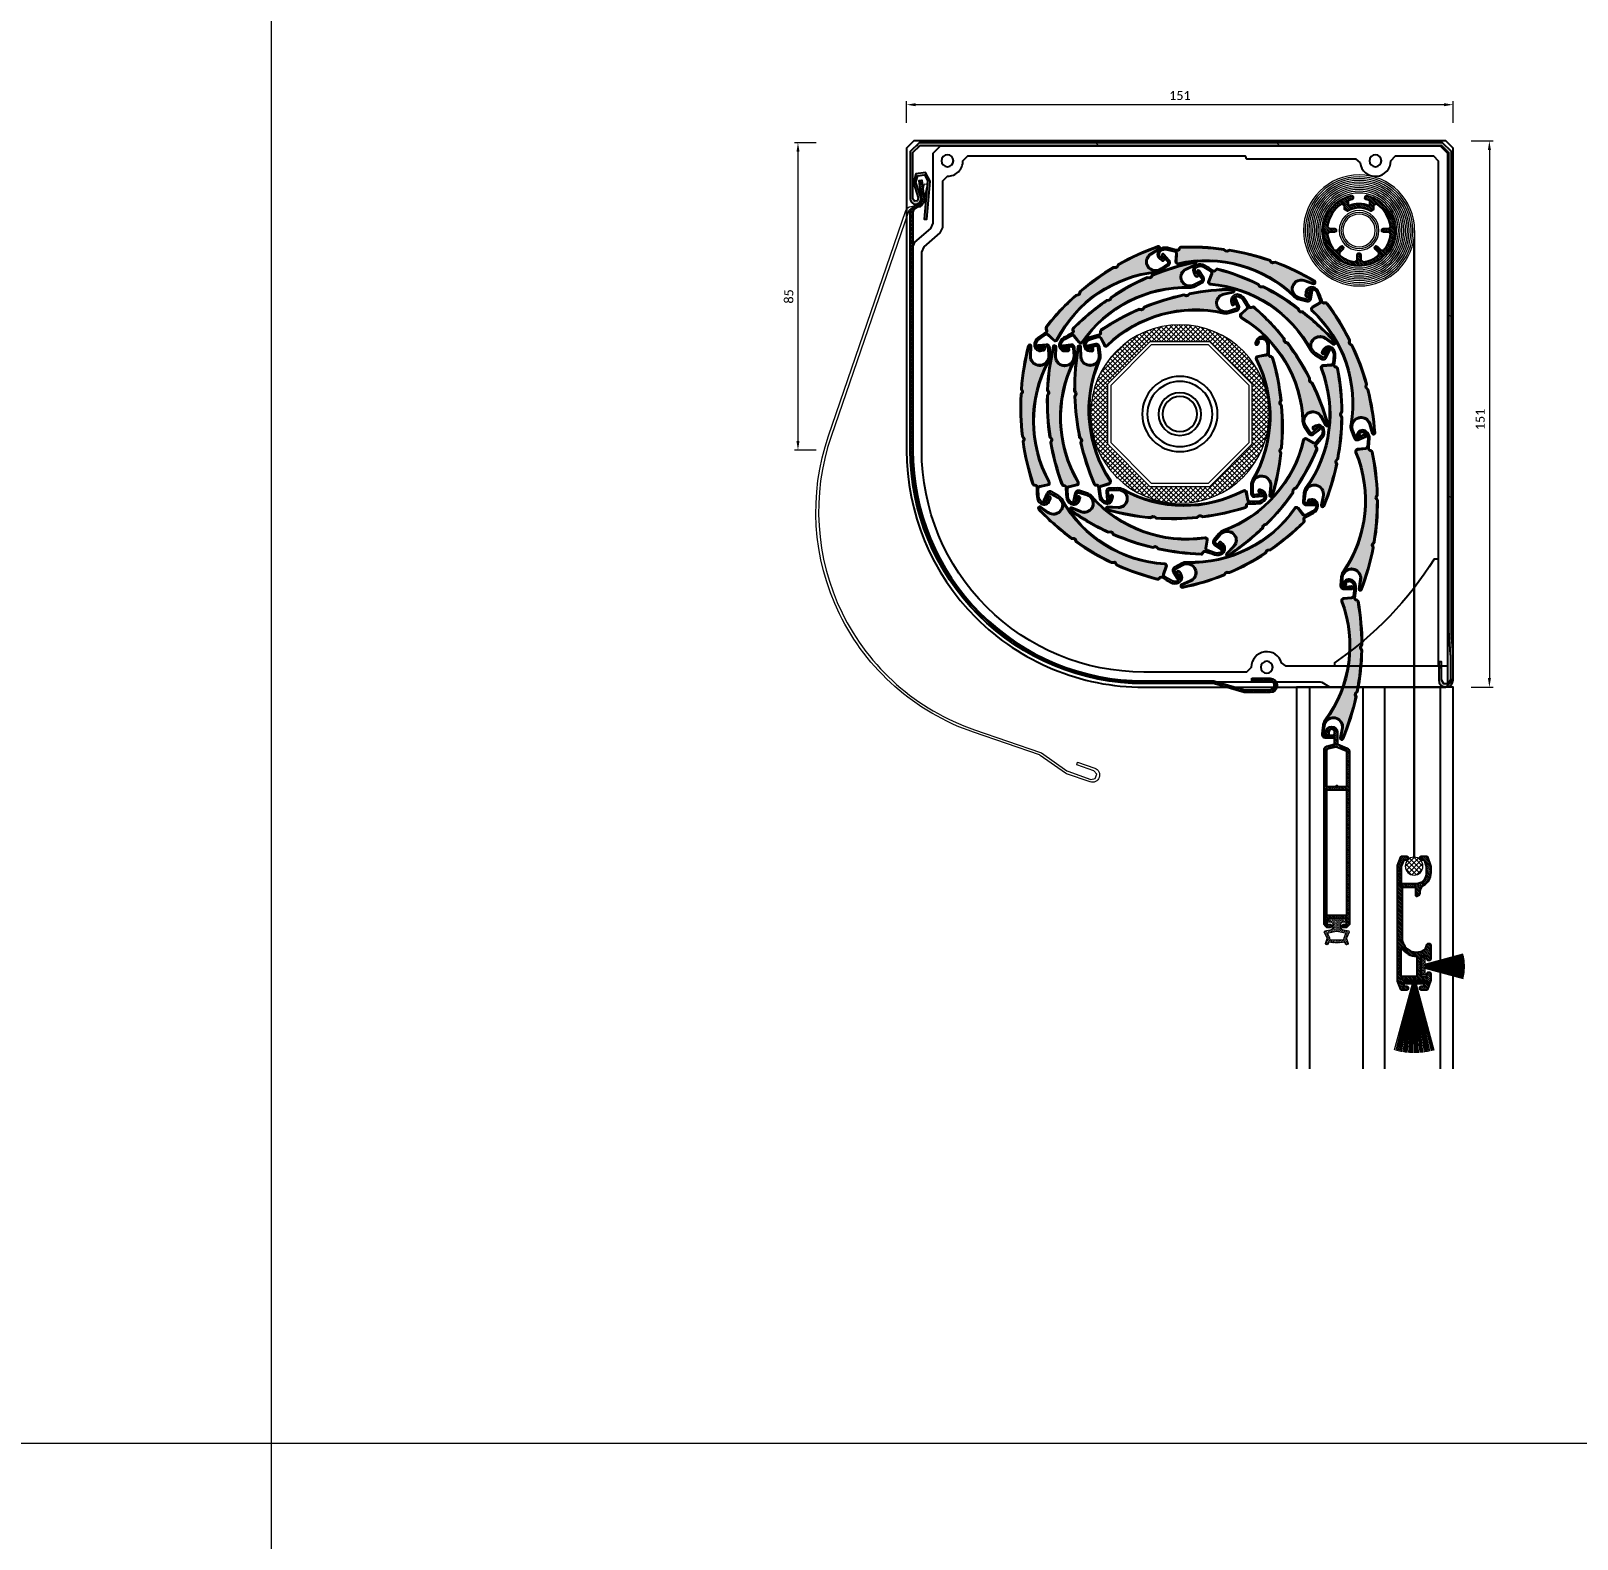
# Model space of a CAD drawing. Header units: millimetres. Extents: x 0 to 7790, y 0 to 17467.
# Drawn here: x 478.6 to 905.7, y 12991.3 to 13408.2 of the extents above; entities that cross this region are included whole.
import ezdxf

# ---------------------------------------------------------------- set-up
doc = ezdxf.new("R2010")
doc.units = ezdxf.units.MM
doc.header["$PDMODE"] = 35
doc.layers.get('0').update_dxf_attribs({"lineweight": 15})
for name, color, linetype, lineweight in [('_MB_kreskowanie_konstrukcje_0.09', 250, 'Continuous', 9), ('_MB_kreskowanie_pancerz_0.09', 137, 'Continuous', 9), ('_MB_kreskowanie_profile_0.09', 7, 'Continuous', 9), ('_MB_kreskowanie_tworzywo_0.09', 34, 'Continuous', 9), ('_MB_kreskowanie_uszczelki_0.09', 252, 'Continuous', 9), ('_MB_profile_0.25', 7, 'Continuous', 25), ('_MB_profile_stal_0.15', 181, 'Continuous', 15), ('_MB_profile_tworzywo_0.15', 33, 'Continuous', 15), ('_MB_ramka_0.15', 124, 'Continuous', 15), ('_MB_siatka_moskitiery_0.09', 141, 'Continuous', 9), ('_MB_solid', 7, 'Continuous', 9), ('_MB_uszczelki_0.15', 140, 'Continuous', 15), ('_MB_wymiar_detal_0.09', 94, 'Continuous', 9)]:
    doc.layers.add(name, color=color, linetype=linetype, lineweight=lineweight)
doc.layers.add('_MB_pomocnicze_niedrukowane', color=220, linetype='Continuous', lineweight=15, plot=False)
doc.styles.add('_MB_Calibri_Light_2.5', font='calibril.ttf', dxfattribs={"height": 2.5})
doc.dimstyles.new('_MB_detal', dxfattribs={"dimscale": 10, "dimtxt": 2.5, "dimasz": 2.5, "dimexe": 1, "dimexo": 1, "dimgap": 1.25, "dimtad": 1, "dimdsep": 46, "dimtxsty": '_MB_Calibri_Light_2.5', "dimcen": -2.5, "dimclrd": 256, "dimclre": 256, "dimclrt": 40, "dimazin": 0, "dimtfac": 0.2, "dimtmove": 1, "dimatfit": 1, "dimfxl": 5, "dimfxlon": 1, "dimtolj": 1, "dimlwd": -1, "dimlwe": -1, "dimarcsym": 0})

# ---------------------------------------------------------------- blocks, each defined once
blk = doc.blocks.new('*D430')
at = {"layer": '_MB_wymiar_detal_0.09', "transparency": 16777216}
for p, q in [((876.5, 13377.76), (882.5, 13377.76)), ((881.5, 13375.26), (881.5, 13229.26)), ((876.5, 13226.76), (882.5, 13226.76))]:
    blk.add_line(p, q, dxfattribs=at)
for points in [[(881.09, 13375.26), (881.92, 13375.26), (881.5, 13377.76)], [(881.09, 13229.26), (881.92, 13229.26), (881.5, 13226.76)]]:
    blk.add_solid(points, dxfattribs=at)
at = {"layer": 'Defpoints', "color": 0, "transparency": 16777216}
for p in [(869.5, 13377.76), (869.5, 13226.76), (881.5, 13226.76)]:
    blk.add_point(p, dxfattribs=at)
at = {"layer": '_MB_wymiar_detal_0.09', "color": 40, "transparency": 16777216, "insert": (878.98, 13300.76), "char_height": 2.5, "attachment_point": 5, "rotation": 90, "style": '_MB_Calibri_Light_2.5'}
blk.add_mtext('151', dxfattribs=at)
blk = doc.blocks.new('*D413')
at = {"layer": '_MB_wymiar_detal_0.09', "transparency": 16777216}
for p, q in [((720.5, 13382.76), (720.5, 13388.76)), ((869, 13387.76), (723, 13387.76)), ((871.5, 13382.76), (871.5, 13388.76))]:
    blk.add_line(p, q, dxfattribs=at)
for points in [[(723, 13388.17), (723, 13387.34), (720.5, 13387.76)], [(869, 13388.17), (869, 13387.34), (871.5, 13387.76)]]:
    blk.add_solid(points, dxfattribs=at)
at = {"layer": 'Defpoints', "color": 0, "transparency": 16777216}
for p in [(720.5, 13387.76), (720.5, 13375.76), (871.5, 13375.76)]:
    blk.add_point(p, dxfattribs=at)
at = {"layer": '_MB_wymiar_detal_0.09', "color": 40, "transparency": 16777216, "insert": (796, 13390.28), "char_height": 2.5, "attachment_point": 5, "style": '_MB_Calibri_Light_2.5'}
blk.add_mtext('151', dxfattribs=at)
blk = doc.blocks.new('*D414')
at = {"layer": '_MB_wymiar_detal_0.09', "transparency": 16777216}
for p, q in [((695.5, 13377.26), (689.5, 13377.26)), ((690.5, 13374.76), (690.5, 13294.76)), ((695.5, 13292.26), (689.5, 13292.26))]:
    blk.add_line(p, q, dxfattribs=at)
for points in [[(690.09, 13374.76), (690.92, 13374.76), (690.5, 13377.26)], [(690.09, 13294.76), (690.92, 13294.76), (690.5, 13292.26)]]:
    blk.add_solid(points, dxfattribs=at)
at = {"layer": 'Defpoints', "color": 0, "transparency": 16777216}
for p in [(724.25, 13377.26), (690.5, 13292.26), (721.5, 13292.26)]:
    blk.add_point(p, dxfattribs=at)
at = {"layer": '_MB_wymiar_detal_0.09', "color": 40, "transparency": 16777216, "insert": (687.97, 13334.76), "char_height": 2.5, "attachment_point": 5, "rotation": 90, "style": '_MB_Calibri_Light_2.5'}
blk.add_mtext('85', dxfattribs=at)
blk = doc.blocks.new("-BSP'150")
at = {"layer": '_MB_profile_0.25'}
blk.add_lwpolyline([(2.5, -151), (2, -151), (0, -149), (0, -2), (2, 0), (149, 0), (151, -2), (151, -85.5, -0.414214), (85.5, -151), (33.63, -151)], format="xyb", close=True, dxfattribs=at)
for points in [[(1.5, -150.5), (1.5, -54.7), (1.5, -3.5), (3.5, -1.5), (27.3, -1.5), (141.7, -1.5), (143.7, -3.5), (143.7, -22.71), (144.39, -24.23), (148.81, -28.03), (149.5, -29.55), (149.5, -85.5, -0.414214), (85.5, -149.5), (36.77, -149.5), (36.27, -149.63), (34.13, -150.87), (33.9, -151)], [(1.5, -145.22), (31.03, -145.22), (36.37, -145.22), (46.15, -145.22), (47.39, -144.28, -0.86563), (55.78, -145.5), (55.78, -145.52), (57.08, -146.82), (85.5, -146.82, 0.414214), (146.82, -85.5), (146.82, -30.78), (146.12, -29.26), (141.71, -25.46), (141.02, -23.94), (141.02, -11.08), (139.72, -9.78), (139.7, -9.78, -0.414214), (135.42, -5.5), (135.42, -5.48), (134.12, -4.18), (57.48, -4.18), (57.28, -4.38), (57.28, -4.78), (57.08, -4.98), (27.03, -4.98), (25.74, -6.1, -0.931945), (17.22, -5.5), (17.22, -5.48), (15.92, -4.18), (5.48, -4.18), (4.18, -5.48), (4.18, -57.48), (4.18, -111.67), (4.18, -117.48), (4.18, -145.22)], [(4.18, -115.59), (5.24, -115.59, 0.103708), (32.77, -144.25), (32.77, -145.22)]]:
    blk.add_lwpolyline(points, format="xyb", dxfattribs=at)
for centre, radius in [((21.5, -5.5), 1.65), ((139.7, -5.5), 1.65), ((75.5, -75.5), 10.4), ((75.5, -75.5), 9), ((75.5, -75.5), 5.9), ((75.5, -75.5), 4.81), ((51.5, -145.5), 1.65)]:
    blk.add_circle(centre, radius, dxfattribs=at)
blk = doc.blocks.new("-SK'G'150_a")
at = {"layer": '_MB_kreskowanie_profile_0.09'}
h = blk.add_hatch(dxfattribs=at)
h.set_pattern_fill('JIS_WOOD', color=256, scale=0.5)
h.set_pattern_definition([(45, (-75, 75), (-25, 25), [])])
edge = h.paths.add_edge_path()
edge.add_line((-75, 72.56), (-75, -60.36))
edge.add_line((-75, -60.36), (-75.04, -60.64))
edge.add_line((-75.04, -60.64), (-75.46, -66.36))
edge.add_line((-75.46, -66.36), (-75.5, -66.64))
edge.add_line((-75.5, -66.64), (-75.5, -73.5))
edge.add_arc((-73.5, -73.5), 2, 180, 360)
edge.add_line((-71.5, -73.5), (-71.5, -68.5))
edge.add_line((-71.5, -68.5), (-72.25, -68.5))
edge.add_line((-72.25, -68.5), (-72.25, -73.5))
edge.add_line((-72.25, -73.5), (-72.88, -74.58))
edge.add_line((-72.88, -74.58), (-74.12, -74.58))
edge.add_line((-74.12, -74.58), (-74.75, -73.5))
edge.add_line((-74.75, -73.5), (-74.75, -66.75))
edge.add_line((-74.75, -66.75), (-74.71, -66.47))
edge.add_line((-74.71, -66.47), (-74.29, -60.75))
edge.add_line((-74.29, -60.75), (-74.25, -60.46))
edge.add_line((-74.25, -60.46), (-74.25, 72.25))
edge.add_line((-74.25, 72.25), (-72.25, 74.25))
edge.add_line((-72.25, 74.25), (71.75, 74.25))
edge.add_line((71.75, 74.25), (73.75, 72.25))
edge.add_line((73.75, 72.25), (73.75, 59.5))
edge.add_line((73.75, 59.5), (73.3, 58.81))
edge.add_line((73.3, 58.81), (72.5, 58.94))
edge.add_line((72.5, 58.94), (72.29, 59.73))
edge.add_line((72.29, 59.73), (73.63, 63.86))
edge.add_line((73.63, 63.86), (72.9, 66.43))
edge.add_line((72.9, 66.43), (70.25, 66.73))
edge.add_line((70.25, 66.73), (68.96, 64.39))
edge.add_line((68.96, 64.39), (69.88, 53.83))
edge.add_line((69.88, 53.83), (70.63, 53.9))
edge.add_line((70.63, 53.9), (69.71, 64.46))
edge.add_line((69.71, 64.46), (70.59, 66.07))
edge.add_line((70.59, 66.07), (72.42, 65.86))
edge.add_line((72.42, 65.86), (72.92, 64.09))
edge.add_line((72.92, 64.09), (71.57, 59.97))
edge.add_arc((73, 59.5), 1.5, 161.937, 360)
edge.add_line((74.5, 59.5), (74.5, 72.56))
edge.add_line((74.5, 72.56), (72.06, 75))
edge.add_line((72.06, 75), (-72.56, 75))
edge.add_line((-72.56, 75), (-75, 72.56))
at = {"layer": '_MB_solid'}
h = blk.add_hatch(color=256, dxfattribs=at)
h.dxf.hatch_style = 1
h.paths.add_polyline_path([(-75, -60.36), (-75.04, -60.64), (-75.46, -66.36), (-75.5, -66.64), (-75.5, -73.5, 1), (-71.5, -73.5), (-71.5, -68.5), (-72.25, -68.5), (-72.25, -73.5), (-72.88, -74.58), (-74.12, -74.58), (-74.75, -73.5), (-74.75, -66.75), (-74.71, -66.47), (-74.29, -60.75), (-74.25, -60.46), (-74.25, 72.25), (-72.25, 74.25), (71.75, 74.25), (73.75, 72.25), (73.75, 59.5), (73.3, 58.81), (72.5, 58.94), (72.29, 59.73), (73.63, 63.86), (72.9, 66.43), (70.25, 66.73), (68.96, 64.39), (69.88, 53.83), (70.63, 53.9), (69.71, 64.46), (70.59, 66.07), (72.42, 65.86), (72.92, 64.09), (71.57, 59.97, 1.171501), (74.5, 59.5), (74.5, 72.56), (72.06, 75), (-72.56, 75), (-75, 72.56)])
at = {"layer": '_MB_profile_0.25'}
blk.add_lwpolyline([(-74.71, -66.47), (-74.75, -66.75), (-74.75, -73.5), (-74.12, -74.58), (-72.88, -74.58), (-72.25, -73.5), (-72.25, -68.5), (-71.5, -68.5), (-71.5, -73.5, -1), (-75.5, -73.5), (-75.5, -66.64), (-75.46, -66.36), (-75.04, -60.64), (-75, -60.36), (-75, 72.56), (-72.56, 75), (72.06, 75), (74.5, 72.56), (74.5, 59.5, -1.171501), (71.57, 59.97), (72.92, 64.09), (72.42, 65.86), (70.59, 66.07), (69.71, 64.46), (70.63, 53.9), (69.88, 53.83), (68.96, 64.39), (70.25, 66.73), (72.9, 66.43), (73.63, 63.86), (72.29, 59.73), (72.5, 58.94), (73.3, 58.81), (73.75, 59.5), (73.75, 72.25), (71.75, 74.25), (-72.25, 74.25), (-74.25, 72.25), (-74.25, -60.46), (-74.29, -60.75)], format="xyb", close=True, dxfattribs=at)
blk = doc.blocks.new("-SKP'D'MKT'150")
at = {"layer": '_MB_kreskowanie_profile_0.09'}
h = blk.add_hatch(dxfattribs=at)
h.set_pattern_fill('JIS_WOOD', color=256, scale=0.125)
h.set_pattern_definition([(45, (-1691.16097, -347.35422), (-0.0625, 0.0625), [])])
h.paths.add_polyline_path([(18.62, 13.95, 0.267949), (18.41, 14.33), (17.97, 14.58, -0.300966), (17.85, 14.83), (18.01, 16.13), (17.83, 16.16), (17.66, 14.85, 0.300966), (17.88, 14.42), (18.31, 14.17, -0.267949), (18.44, 13.95), (18.44, -2.5, -0.414214), (2.5, -18.44), (-2.34, -18.44), (-2.41, -18.45), (-4.47, -19.05), (-4.54, -19.06), (-6.23, -19.06), (-6.5, -18.91), (-6.5, -18.59), (-6.23, -18.44), (-4.98, -18.44), (-4.98, -18.25), (-6.23, -18.25, 1), (-6.23, -19.25), (-4.51, -19.25), (-4.44, -19.24), (-2.38, -18.64), (-2.31, -18.63), (2.5, -18.63, 0.414214), (18.62, -2.5)])
at = {"layer": '_MB_solid'}
h = blk.add_hatch(color=256, dxfattribs=at)
h.dxf.hatch_style = 1
h.paths.add_polyline_path([(18.62, 13.95, 0.267949), (18.41, 14.33), (17.97, 14.58, -0.300966), (17.85, 14.83), (18.01, 16.13), (17.83, 16.16), (17.66, 14.85, 0.300966), (17.88, 14.42), (18.31, 14.17, -0.267949), (18.44, 13.95), (18.44, -2.5, -0.414214), (2.5, -18.44), (-2.34, -18.44), (-2.41, -18.45), (-4.47, -19.05), (-4.54, -19.06), (-6.23, -19.06), (-6.5, -18.91), (-6.5, -18.59), (-6.23, -18.44), (-4.98, -18.44), (-4.98, -18.25), (-6.23, -18.25, 1), (-6.23, -19.25), (-4.51, -19.25), (-4.44, -19.24), (-2.38, -18.64), (-2.31, -18.63), (2.5, -18.63, 0.414214), (18.62, -2.5)])
blk.add_line((-6.73, -18.75), (-6.73, -18.75))
at = {"layer": '_MB_profile_0.25'}
blk.add_lwpolyline([(-4.98, -18.25), (-6.23, -18.25, 1), (-6.23, -19.25), (-4.51, -19.25), (-4.44, -19.24), (-2.38, -18.64), (-2.31, -18.63), (2.5, -18.63, 0.414214), (18.62, -2.5), (18.62, 13.95, 0.267949), (18.41, 14.33), (17.97, 14.58, -0.300966), (17.85, 14.83), (18.01, 16.13), (17.83, 16.16), (17.66, 14.85, 0.300966), (17.88, 14.42), (18.31, 14.17, -0.267949), (18.44, 13.95), (18.44, -2.5, -0.414214), (2.5, -18.44), (-2.34, -18.44), (-2.41, -18.45), (-4.47, -19.05), (-4.54, -19.06), (-6.23, -19.06), (-6.5, -18.91), (-6.5, -18.59), (-6.23, -18.44), (-4.98, -18.44)], format="xyb", close=True, dxfattribs=at)
blk = doc.blocks.new("-SKP'D'MKT'150_rewizja")
at = {"layer": '_MB_pomocnicze_niedrukowane'}
blk.add_lwpolyline([(17.91, 14.66), (17.5, 15.91), (17.32, 15.86), (17.73, 14.61, 0.300966), (18.11, 14.31), (18.6, 14.26, -0.267949), (18.81, 14.12), (25.76, -0.79, -0.414214), (18.05, -21.97), (13.67, -24.02), (13.61, -24.06), (12, -25.47), (11.94, -25.51), (10.41, -26.23), (10.1, -26.2), (9.97, -25.92), (10.15, -25.66), (11.28, -25.13), (11.2, -24.96), (10.07, -25.49, 1), (10.49, -26.4), (12.04, -25.67), (12.1, -25.63), (13.71, -24.22), (13.77, -24.18), (18.13, -22.14, 0.414214), (25.93, -0.71), (18.98, 14.2, 0.267949), (18.62, 14.45), (18.12, 14.49, -0.300966)], format="xyb", close=True, dxfattribs=at)
blk = doc.blocks.new('-LDSM1200')
at = {"layer": '_MB_kreskowanie_uszczelki_0.09', "transparency": 33554687}
h = blk.add_hatch(dxfattribs=at)
h.set_pattern_fill('DOTS', color=256, scale=0.2, angle=45)
h.set_pattern_definition([(45, (17140.39994, -3396.97858), (-0.1122532015, 0.3367596045), [0, -0.3175])])
h.paths.add_polyline_path([(0, 2.4), (-1, 2.4), (-1, -2.4), (0, -2.4)])
at = {"layer": '_MB_uszczelki_0.15'}
for p, q in [((-1, 0.04), (-12, 0.24)), ((-1, 0), (-12, 0)), ((-1, 0), (-12, 0)), ((-1, 0.08), (-11.99, 0.49)), ((-1, 0.12), (-11.98, 0.73)), ((-0.99, 0.16), (-11.96, 0.98)), ((-0.99, 0.2), (-11.94, 1.22)), ((-0.99, 0.24), (-11.92, 1.47)), ((-0.98, 0.27), (-11.89, 1.71)), ((-0.98, 0.31), (-11.85, 1.95)), ((-1, 0.36), (-11.81, 2.19)), ((-1, 0.4), (-11.77, 2.44)), ((-1, 0.44), (-11.72, 2.68)), ((-1, 0.48), (-11.67, 2.92)), ((-1, 0.52), (-11.61, 3.15)), ((-1, 0.56), (-11.55, 3.39)), ((-1, -0.04), (-12, -0.24)), ((-1, -0.08), (-11.99, -0.49)), ((-1, -0.12), (-11.98, -0.73)), ((-0.99, -0.16), (-11.96, -0.98)), ((-0.99, -0.2), (-11.94, -1.22)), ((-0.99, -0.24), (-11.92, -1.47)), ((-0.98, -0.27), (-11.89, -1.71)), ((-0.98, -0.31), (-11.85, -1.95)), ((-1, -0.36), (-11.81, -2.19)), ((-1, -0.4), (-11.77, -2.44)), ((-1, -0.44), (-11.72, -2.68)), ((-1, -0.48), (-11.67, -2.92)), ((-1, -0.52), (-11.61, -3.15)), ((-1, -0.56), (-11.55, -3.39))]:
    blk.add_line(p, q, dxfattribs=at)
blk.add_lwpolyline([(-1, 2.4), (-1, -2.4), (0, -2.4), (0, 2.4)], close=True, dxfattribs=at)
blk = doc.blocks.new('-LDSM2000')
at = {"layer": '_MB_kreskowanie_uszczelki_0.09', "transparency": 33554687}
h = blk.add_hatch(dxfattribs=at)
h.set_pattern_fill('DOTS', color=256, scale=0.2, angle=45)
h.paths.add_polyline_path([(2.4, 0), (-2.4, 0), (-2.4, -1), (2.4, -1)])
at = {"layer": '_MB_uszczelki_0.15'}
for p, q in [((-0.56, -1), (-5.46, -19.28)), ((-0.52, -1), (-5.08, -19.38)), ((-0.48, -1), (-4.7, -19.47)), ((-0.44, -1), (-4.31, -19.56)), ((-0.4, -1), (-3.92, -19.63)), ((-0.36, -1), (-3.53, -19.7)), ((-0.32, -1), (-3.14, -19.76)), ((-0.28, -1), (-2.75, -19.82)), ((-0.24, -1), (-2.36, -19.87)), ((-0.2, -1), (-1.97, -19.91)), ((-0.16, -1), (-1.58, -19.94)), ((-0.12, -1), (-1.18, -19.97)), ((-0.08, -1), (-0.79, -19.99)), ((-0.04, -1), (-0.39, -20)), ((0, -1), (0, -20)), ((0, -1), (0, -20)), ((0.04, -1), (0.39, -20)), ((0.08, -1), (0.79, -19.99)), ((0.12, -1), (1.18, -19.97)), ((0.16, -1), (1.58, -19.94)), ((0.2, -1), (1.97, -19.91)), ((0.24, -1), (2.36, -19.87)), ((0.28, -1), (2.75, -19.82)), ((0.32, -1), (3.14, -19.76)), ((0.36, -1), (3.53, -19.7)), ((0.4, -1), (3.92, -19.63)), ((0.44, -1), (4.31, -19.56)), ((0.48, -1), (4.7, -19.47)), ((0.52, -1), (5.08, -19.38)), ((0.56, -1), (5.46, -19.28))]:
    blk.add_line(p, q, dxfattribs=at)
blk.add_lwpolyline([(-2.4, -1), (2.4, -1), (2.4, 0), (-2.4, 0)], close=True, dxfattribs=at)
blk = doc.blocks.new('-LDSMMKT')
at = {"layer": '_MB_kreskowanie_profile_0.09', "transparency": 33554687}
h = blk.add_hatch(dxfattribs=at)
h.set_pattern_fill('JIS_WOOD', color=256, scale=0.125)
h.set_pattern_definition([(45, (3858.51457, -1342.44006), (-0.0624999999, 0.0624999999), [])])
h.paths.add_polyline_path([(-0.19, -6.33, -0.27331), (-0.48, -5.92), (-0.56, -5.81), (-0.69, -5.81), (-0.76, -5.93), (-0.76, -6.88), (-0.69, -7), (-0.55, -7), (-0.48, -6.88), (-0.48, -6.69), (-0.08, -6.69), (-0.08, -8.09), (-0.48, -8.09), (-0.48, -7.91), (-0.55, -7.79), (-0.69, -7.79), (-0.76, -7.91), (-0.76, -8.37), (-0.75, -8.42), (-0.53, -9), (-0.46, -9.04), (-0.12, -9.04), (0, -8.97), (0, -8.84), (-0.12, -8.77), (-0.31, -8.77), (-0.31, -8.37), (1.09, -8.37), (1.09, -8.77), (0.91, -8.77), (0.79, -8.84), (0.79, -8.97), (0.91, -9.04), (1.24, -9.04), (1.31, -9), (1.54, -8.42), (1.54, -8.37), (1.54, -0.47), (1.54, -0.42), (1.31, 0.16), (1.24, 0.21), (0.91, 0.21), (0.79, 0.14), (0.79, 0), (0.91, -0.07), (1.1, -0.07), (1.27, -0.49), (1.27, -1.67), (0.24, -1.67, -0.414214), (-0.48, -0.94), (-0.48, -0.49), (-0.32, -0.07), (-0.12, -0.07), (0, 0), (0, 0.14), (-0.12, 0.21), (-0.46, 0.21), (-0.53, 0.16), (-0.75, -0.42), (-0.76, -0.47), (-0.76, -0.94, 0.267949), (-0.26, -1.81, -0.267949), (-0.01, -2.24), (-0.01, -2.37), (0.05, -2.51), (0.19, -2.57), (0.22, -2.57), (0.27, -2.52), (0.27, -1.94), (1.22, -1.94), (1.22, -5.42, -0.542272)])
h.paths.add_polyline_path([(0.19, -6.69, 0.25194), (1.27, -6.14), (1.27, -8.09), (0.19, -8.09)], flags=16)
at = {"layer": '_MB_solid', "transparency": 33554687}
h = blk.add_hatch(color=256, dxfattribs=at)
h.dxf.hatch_style = 1
h.paths.add_polyline_path([(0.24, -1.67, -0.414214), (-0.48, -0.94), (-0.48, -0.49), (-0.32, -0.07), (-0.12, -0.07), (0, 0), (0, 0.14), (-0.12, 0.21), (-0.46, 0.21), (-0.53, 0.16), (-0.75, -0.42), (-0.76, -0.47), (-0.76, -0.94, 0.267949), (-0.26, -1.81, -0.267949), (-0.01, -2.24), (-0.01, -2.37), (0.05, -2.51), (0.19, -2.57), (0.22, -2.57), (0.27, -2.52), (0.27, -1.94), (1.22, -1.94), (1.22, -5.42, -0.542272), (-0.19, -6.33, -0.27331), (-0.48, -5.92), (-0.56, -5.81), (-0.69, -5.81), (-0.76, -5.93), (-0.76, -6.88), (-0.69, -7), (-0.55, -7), (-0.48, -6.88), (-0.48, -6.69), (-0.08, -6.69), (-0.08, -8.09), (-0.48, -8.09), (-0.48, -7.91), (-0.55, -7.79), (-0.69, -7.79), (-0.76, -7.91), (-0.76, -8.37), (-0.75, -8.42), (-0.53, -9), (-0.46, -9.04), (-0.12, -9.04), (0, -8.97), (0, -8.84), (-0.12, -8.77), (-0.31, -8.77), (-0.31, -8.37), (1.09, -8.37), (1.09, -8.77), (0.91, -8.77), (0.79, -8.84), (0.79, -8.97), (0.91, -9.04), (1.24, -9.04), (1.31, -9), (1.54, -8.42), (1.54, -8.37), (1.54, -0.47), (1.54, -0.42), (1.31, 0.16), (1.24, 0.21), (0.91, 0.21), (0.79, 0.14), (0.79, 0), (0.91, -0.07), (1.1, -0.07), (1.27, -0.49), (1.27, -1.67)])
h.paths.add_polyline_path([(1.27, -6.14), (1.27, -8.09), (0.19, -8.09), (0.19, -6.69, 0.25194)], flags=16)
at = {"layer": '_MB_profile_0.25'}
for points in [[(1.22, -5.42, -0.542272), (-0.19, -6.33, -0.27331), (-0.48, -5.92), (-0.56, -5.81), (-0.69, -5.81), (-0.76, -5.93), (-0.76, -6.88), (-0.69, -7), (-0.55, -7), (-0.48, -6.88), (-0.48, -6.69), (-0.08, -6.69), (-0.08, -8.09), (-0.48, -8.09), (-0.48, -7.91), (-0.55, -7.79), (-0.69, -7.79), (-0.76, -7.91), (-0.76, -8.37), (-0.75, -8.42), (-0.53, -9), (-0.46, -9.04), (-0.12, -9.04), (0, -8.97), (0, -8.84), (-0.12, -8.77), (-0.31, -8.77), (-0.31, -8.37), (1.09, -8.37), (1.09, -8.77), (0.91, -8.77), (0.79, -8.84), (0.79, -8.97), (0.91, -9.04), (1.24, -9.04), (1.31, -9), (1.54, -8.42), (1.54, -8.37), (1.54, -0.47), (1.54, -0.42), (1.31, 0.16), (1.24, 0.21), (0.91, 0.21), (0.79, 0.14), (0.79, 0), (0.91, -0.07), (1.1, -0.07), (1.27, -0.49), (1.27, -1.67), (0.24, -1.67, -0.414214), (-0.48, -0.94), (-0.48, -0.49), (-0.32, -0.07), (-0.12, -0.07), (0, 0), (0, 0.14), (-0.12, 0.21), (-0.46, 0.21), (-0.53, 0.16), (-0.75, -0.42), (-0.76, -0.47), (-0.76, -0.94, 0.267949), (-0.26, -1.81, -0.267949), (-0.01, -2.24), (-0.01, -2.37), (0.05, -2.51), (0.19, -2.57), (0.22, -2.57), (0.27, -2.52), (0.27, -1.94), (1.22, -1.94)], [(0.19, -6.69), (0.19, -8.09), (1.27, -8.09), (1.27, -6.14, -0.25194)]]:
    blk.add_lwpolyline(points, format="xyb", close=True, dxfattribs=at)
at = {"xscale": 0.25, "yscale": 0.25, "zscale": 0.25}
for name, p in [('-LDSM1200', (-0.11, -7.39)), ('-LDSM2000', (0.39, -8.37))]:
    blk.add_blockref(name, p, dxfattribs=at)
blk = doc.blocks.new('-ZMKT_SKP_SIATKA')
at = {"layer": '_MB_kreskowanie_profile_0.09'}
h = blk.add_hatch(dxfattribs=at)
h.set_pattern_fill('JIS_WOOD', color=256, scale=0.5)
h.set_pattern_definition([(45, (-948.3354, -1726.18995), (-0.25, 0.25), [])])
h.paths.add_polyline_path([(2.12, 9.62), (1.65, 9.37), (1.59, 8.86), (1.98, 8.52), (2.87, 8.27), (3, 8.08), (3, 7.12), (2.73, 6.93, 0.189584), (-2.73, 6.93), (-3, 7.12), (-3, 8.08), (-2.87, 8.27), (-1.98, 8.52), (-1.58, 8.87), (-1.65, 9.38), (-2.12, 9.62, 0.123462), (-6.41, 7.48, 0.292274), (-9.48, -2.67, 0.253388), (-2.94, -9.4, 0.295398), (7.37, -6.53, 0.269947), (9.32, 3.19, 0.26189)])
h.paths.add_polyline_path([(4, 6.91), (4.77, 7.33, -0.221613), (8.69, 1.06), (8.19, 0.5), (6.75, 0.5), (6.32, 0.25), (6.32, -0.25), (6.75, -0.5), (8.19, -0.5), (8.69, -1.06, -0.136428), (6.89, -5.39), (6.14, -5.44), (5.13, -4.42), (4.64, -4.29), (4.29, -4.64), (4.42, -5.13), (5.44, -6.14), (5.39, -6.89, -0.136431), (1.06, -8.69), (0.5, -8.19), (0.5, -6.75), (0.25, -6.32), (-0.25, -6.32), (-0.5, -6.75), (-0.5, -8.19), (-1.06, -8.69, -0.136431), (-5.39, -6.89), (-5.44, -6.14), (-4.42, -5.13), (-4.29, -4.64), (-4.64, -4.29), (-5.13, -4.42), (-6.14, -5.44), (-6.89, -5.39, -0.136431), (-8.69, -1.06), (-8.19, -0.5), (-6.75, -0.5), (-6.32, -0.25), (-6.32, 0.25), (-6.75, 0.5), (-8.19, 0.5), (-8.69, 1.06, -0.221613), (-4.77, 7.33), (-4, 6.91), (-4, 5.77), (-3.24, 5.34, -0.279515), (3.24, 5.34), (4, 5.77)], flags=16)
h.paths.add_polyline_path([(5.5, 0, -1), (-5.5, 0, -1)], flags=0)
h.paths.add_polyline_path([(5, 0, -1), (-5, 0, -1)], flags=0)
h.paths.add_polyline_path([(4.49, 0, -1), (-4.49, 0, -1)], flags=0)
at = {"layer": '_MB_kreskowanie_tworzywo_0.09', "transparency": 33554687}
h = blk.add_hatch(dxfattribs=at)
h.set_pattern_fill('NET', color=256, scale=0.3, angle=45)
h.set_pattern_definition([(45, (-818.2728, -785.7955), (-0.6735192, 0.6735192), []), (135, (-818.2728, -785.7955), (-0.6735192, -0.6735192), [])])
h.paths.add_polyline_path([(-12.73, -175.71, 1), (-17.65, -175.71, 1)])
at = {"layer": '_MB_solid'}
h = blk.add_hatch(color=256, dxfattribs=at)
h.dxf.hatch_style = 1
h.paths.add_polyline_path([(2.12, 9.62), (1.65, 9.37), (1.59, 8.86), (1.98, 8.52), (2.87, 8.27), (3, 8.08), (3, 7.12), (2.73, 6.93, 0.189584), (-2.73, 6.93), (-3, 7.12), (-3, 8.08), (-2.87, 8.27), (-1.98, 8.52), (-1.58, 8.87), (-1.65, 9.38), (-2.12, 9.62, 0.123462), (-6.41, 7.48, 0.292274), (-9.48, -2.67, 0.253388), (-2.94, -9.4, 0.295398), (7.37, -6.53, 0.269947), (9.32, 3.19, 0.26189)])
h.paths.add_polyline_path([(3.24, 5.34), (4, 5.77), (4, 6.91), (4.77, 7.33, -0.221613), (8.69, 1.06), (8.19, 0.5), (6.75, 0.5), (6.32, 0.25), (6.32, -0.25), (6.75, -0.5), (8.19, -0.5), (8.69, -1.06, -0.136428), (6.89, -5.39), (6.14, -5.44), (5.13, -4.42), (4.64, -4.29), (4.29, -4.64), (4.42, -5.13), (5.44, -6.14), (5.39, -6.89, -0.136431), (1.06, -8.69), (0.5, -8.19), (0.5, -6.75), (0.25, -6.32), (-0.25, -6.32), (-0.5, -6.75), (-0.5, -8.19), (-1.06, -8.69, -0.136431), (-5.39, -6.89), (-5.44, -6.14), (-4.42, -5.13), (-4.29, -4.64), (-4.64, -4.29), (-5.13, -4.42), (-6.14, -5.44), (-6.89, -5.39, -0.136431), (-8.69, -1.06), (-8.19, -0.5), (-6.75, -0.5), (-6.32, -0.25), (-6.32, 0.25), (-6.75, 0.5), (-8.19, 0.5), (-8.69, 1.06, -0.221613), (-4.77, 7.33), (-4, 6.91), (-4, 5.77), (-3.24, 5.34, -0.279515)], flags=16)
h.paths.add_polyline_path([(5.5, 0, -1), (-5.5, 0, -1)], flags=0)
h.paths.add_polyline_path([(5, 0, -1), (-5, 0, -1)], flags=0)
h.paths.add_polyline_path([(4.49, 0, -1), (-4.49, 0, -1)], flags=0)
at = {"layer": '_MB_profile_0.25'}
blk.add_lwpolyline([(2.12, 9.62), (1.65, 9.37), (1.59, 8.86), (1.98, 8.52), (2.87, 8.27), (3, 8.08), (3, 7.12), (2.73, 6.93, 0.189584), (-2.73, 6.93), (-3, 7.12), (-3, 8.08), (-2.87, 8.27), (-1.98, 8.52), (-1.58, 8.87), (-1.65, 9.38), (-2.12, 9.62, 0.123462), (-6.41, 7.48, 0.292274), (-9.48, -2.67, 0.253388), (-2.94, -9.4, 0.295398), (7.37, -6.53, 0.269947), (9.32, 3.19, 0.26189), (2.12, 9.62)], format="xyb", close=True, dxfattribs=at)
blk.add_lwpolyline([(1.06, -8.69), (0.5, -8.19), (0.5, -6.75), (0.25, -6.32), (-0.25, -6.32), (-0.5, -6.75), (-0.5, -8.19), (-1.06, -8.69, -0.136431), (-5.39, -6.89), (-5.44, -6.14), (-4.42, -5.13), (-4.29, -4.64), (-4.64, -4.29), (-5.13, -4.42), (-6.14, -5.44), (-6.89, -5.39, -0.136431), (-8.69, -1.06), (-8.19, -0.5), (-6.75, -0.5), (-6.32, -0.25), (-6.32, 0.25), (-6.75, 0.5), (-8.19, 0.5), (-8.69, 1.06, -0.221613), (-4.77, 7.33), (-4, 6.91), (-4, 5.77), (-3.24, 5.34, -0.279515), (3.24, 5.34), (4, 5.77), (4, 6.91), (4.77, 7.33, -0.221613), (8.69, 1.06), (8.19, 0.5), (6.75, 0.5), (6.32, 0.25), (6.32, -0.25), (6.75, -0.5), (8.19, -0.5), (8.69, -1.06, -0.136428), (6.89, -5.39), (6.14, -5.44), (5.13, -4.42), (4.64, -4.29), (4.29, -4.64), (4.42, -5.13), (5.44, -6.14), (5.39, -6.89, -0.136431), (1.06, -8.69, -0.065529)], format="xyb", dxfattribs=at)
at = {"layer": '_MB_profile_tworzywo_0.15'}
for centre, radius in [((0, 0), 5.5), ((0, 0), 5), ((0, 0), 4.49), ((-15.19, -175.71), 2.46)]:
    blk.add_circle(centre, radius, dxfattribs=at)
at = {"layer": '_MB_siatka_moskitiery_0.09'}
for points in [[(-15.35, 0), (-15.35, -172.98), (-15.35, -173.25)], [(-15.05, -3.02), (-15.05, -172.87), (-15.05, -173.25)]]:
    blk.add_lwpolyline(points, dxfattribs=at)
for radius in [15.35, 14.85, 14.35, 13.85, 13.35, 12.85, 12.35, 11.85, 11.35, 10.85, 10.35]:
    blk.add_circle((0, 0), radius, dxfattribs=at)
blk = doc.blocks.new('-ZMKT_SKP')
blk.add_blockref('-ZMKT_SKP_SIATKA', (0, 0))
at = {"xscale": 4, "yscale": 4, "zscale": 4}
blk.add_blockref('-LDSMMKT', (-16.75, -173.81), dxfattribs=at)
blk = doc.blocks.new("-PW'40")
at = {"layer": '_MB_kreskowanie_tworzywo_0.09', "transparency": 33554687}
h = blk.add_hatch(dxfattribs=at)
h.set_pattern_fill('NET', color=256, scale=0.3, angle=315)
h.set_pattern_definition([(315, (17544.3199, -3264.4483), (0.67351921, 0.67351921), []), (45, (17544.3199, -3264.4483), (-0.67351921, 0.67351921), [])])
h.paths.add_polyline_path([(-24.62, 1.72, 0.014468), (-24.68, -0.29, 0.994043), (24.68, 0, 0.965686)])
h.paths.add_polyline_path([(-8.28, 20), (8.28, 20), (20, 8.28), (20, -8.28), (8.28, -20), (-8.28, -20), (-20, -8.28), (-20, 8.28)], flags=16)
h.paths.add_polyline_path([(-7.91, 19.1), (7.91, 19.1), (19.1, 7.91), (19.1, -7.91), (7.91, -19.1), (-7.91, -19.1), (-19.1, -7.91), (-19.1, 7.91)], flags=0)
h.paths.add_polyline_path([(10.5, 0, -1), (-10.5, 0, -1)], flags=0)
h.paths.add_polyline_path([(9.1, 0, -1), (-9.1, 0, -1)], flags=0)
h.paths.add_polyline_path([(5.75, 0, -1), (-5.75, 0, -1)], flags=0)
h.paths.add_polyline_path([(5.61, 0, -1), (-5.61, 0, -1)], flags=0)
h.paths.add_polyline_path([(4.6, 0, -1), (-4.6, 0, -1)], flags=0)
at = {"layer": '_MB_profile_tworzywo_0.15'}
blk.add_lwpolyline([(8.28, 20), (20, 8.28), (20, -8.28), (8.28, -20), (-8.28, -20), (-20, -8.28), (-20, 8.28), (-8.28, 20)], close=True, dxfattribs=at)
blk.add_circle((0, 0), 24.68, dxfattribs=at)
blk = doc.blocks.new('-SW40')
at = {"layer": '_MB_kreskowanie_konstrukcje_0.09', "transparency": 33554687}
h = blk.add_hatch(dxfattribs=at)
h.set_pattern_fill('STEEL', color=256, scale=0.8)
h.set_pattern_definition([(45, (0, 0), (-179.6, 179.6), []), (45, (0, 127), (-179.6, 179.6), [])])
h.paths.add_polyline_path([(-8.28, 20), (-20, 8.28), (-20, -8.28), (-8.28, -20), (8.28, -20), (20, -8.28), (20, 8.28), (8.28, 20)])
h.paths.add_polyline_path([(7.91, 19.1), (19.1, 7.91), (19.1, -7.91), (7.91, -19.1), (-7.91, -19.1), (-19.1, -7.91), (-19.1, 7.91), (-7.91, 19.1)], flags=16)
at = {"layer": '_MB_profile_stal_0.15'}
for points in [[(8.28, 20), (20, 8.28), (20, -8.28), (8.28, -20), (-8.28, -20), (-20, -8.28), (-20, 8.28), (-8.28, 20)], [(7.91, 19.1), (19.1, 7.91), (19.1, -7.91), (7.91, -19.1), (-7.91, -19.1), (-19.1, -7.91), (-19.1, 7.91), (-7.91, 19.1)]]:
    blk.add_lwpolyline(points, close=True, dxfattribs=at)
blk = doc.blocks.new('-PA39')
at = {"layer": '_MB_kreskowanie_pancerz_0.09', "transparency": 33554585}
h = blk.add_hatch(color=256, dxfattribs=at)
h.dxf.hatch_style = 1
h.paths.add_polyline_path([(0.08, -3.92), (0.08, -3.56), (-0.21, -3.35), (-2.42, -2.96), (-2.89, -2.68), (-3.08, -2.17), (-3.08, -2.73), (-3.21, -3.09), (-3.5, -3.33), (-3.76, -3.38), (-4.03, -3.45), (-4.19, -3.68, 0.044368), (-6.5, -15.3), (-6.22, -15.9), (-6.22, -16.32), (-6.65, -16.94, 0.042294), (-6.63, -28.24), (-6.25, -28.78), (-6.2, -29.27), (-6.47, -29.88, 0.044817), (-4.07, -41.65), (-3.94, -41.78), (-3.76, -41.75), (-3.68, -41.57), (-3.9, -38.71, -0.766351), (1.06, -37.37, -0.253133)])
at = {"layer": '_MB_kreskowanie_profile_0.09', "transparency": 33554687}
h = blk.add_hatch(dxfattribs=at)
h.set_pattern_fill('JIS_WOOD', color=256, scale=0.5)
h.paths.add_polyline_path([(0.34, -4.05, 0.502547), (-0.16, -3.05), (-2.37, -2.66, -0.36397), (-2.78, -2.17), (-2.78, -0.04, -0.246375), (-1.96, 1.52, -0.481874), (-0.32, 1.02), (-0.6, 0.91), (-0.35, 0.3, 1.048388), (0.49, 0.63), (0.24, 1.25, 0.482214), (-2.31, 2.01, 0.245225), (-3.38, -0.04, 0.000007), (-3.38, -2.73, -0.412816), (-3.73, -3.08, 0.182105), (-4.25, -3.25, 0.150998), (-4.48, -3.59, 0.044662), (-6.8, -15.35), (-6.5, -16.03), (-6.52, -16.22), (-6.95, -16.84, 0.042903), (-6.92, -28.35), (-6.55, -28.87), (-6.51, -29.24), (-6.78, -29.84, 0.045251), (-4.36, -41.73, 0.854235), (-3.38, -41.6), (-3.59, -38.89, -0.436263), (-1.25, -36.35, -0.415132), (1.12, -38.71), (1.12, -40.99, -0.414214), (0.72, -41.39), (-1.41, -41.02, 1.095607), (-1.48, -41.81), (0.64, -41.99, 0.438424), (1.72, -40.99), (1.72, -38.71, 0.132077), (1.32, -37.22, -0.253143)])
h.paths.add_polyline_path([(1.06, -37.38, 0.766975), (-3.9, -38.71), (-3.68, -41.57), (-3.76, -41.75), (-3.94, -41.78), (-4.07, -41.65, -0.044817), (-6.47, -29.88), (-6.2, -29.27), (-6.25, -28.78), (-6.63, -28.24, -0.042294), (-6.65, -16.94), (-6.22, -16.32), (-6.22, -15.9), (-6.5, -15.3, -0.044368), (-4.19, -3.68), (-4.03, -3.45), (-3.76, -3.38), (-3.5, -3.33), (-3.21, -3.09), (-3.08, -2.73), (-3.08, -2.17), (-2.89, -2.68), (-2.42, -2.96), (-0.21, -3.35), (0.08, -3.56), (0.08, -3.92, 0.253165)], flags=16)
at = {"layer": '_MB_solid', "transparency": 33554687}
h = blk.add_hatch(color=256, dxfattribs=at)
h.dxf.hatch_style = 1
h.paths.add_polyline_path([(-2.78, -0.04, -0.246375), (-1.96, 1.52, -0.481874), (-0.32, 1.02), (-0.6, 0.91), (-0.35, 0.3, 1.048388), (0.49, 0.63), (0.24, 1.25, 0.482214), (-2.31, 2.01, 0.245225), (-3.38, -0.04, 0.000007), (-3.38, -2.73, -0.412816), (-3.73, -3.08, 0.182105), (-4.25, -3.25, 0.150998), (-4.48, -3.59, 0.044662), (-6.8, -15.35), (-6.5, -16.03), (-6.52, -16.22), (-6.95, -16.84, 0.042903), (-6.92, -28.35), (-6.55, -28.87), (-6.51, -29.24), (-6.78, -29.84, 0.045251), (-4.36, -41.73, 0.854235), (-3.38, -41.6), (-3.59, -38.89, -0.436263), (-1.25, -36.35, -0.415132), (1.12, -38.71), (1.12, -40.99, -0.414214), (0.72, -41.39), (-1.41, -41.02, 1.095607), (-1.48, -41.81), (0.64, -41.99, 0.438424), (1.72, -40.99), (1.72, -38.71, 0.132077), (1.32, -37.22, -0.253143), (0.34, -4.05, 0.502547), (-0.16, -3.05), (-2.37, -2.66, -0.36397), (-2.78, -2.17)])
h.paths.add_polyline_path([(-3.08, -2.17), (-2.89, -2.68), (-2.42, -2.96), (-0.21, -3.35), (0.08, -3.56), (0.08, -3.92, 0.253165), (1.06, -37.38, 0.766975), (-3.9, -38.71), (-3.68, -41.57), (-3.76, -41.75), (-3.94, -41.78), (-4.07, -41.65, -0.044817), (-6.47, -29.88), (-6.2, -29.27), (-6.25, -28.78), (-6.63, -28.24, -0.042294), (-6.65, -16.94), (-6.22, -16.32), (-6.22, -15.9), (-6.5, -15.3, -0.044368), (-4.19, -3.68), (-4.03, -3.45), (-3.76, -3.38), (-3.5, -3.33), (-3.21, -3.09), (-3.08, -2.73)], flags=16)
at = {"layer": '_MB_profile_0.25'}
blk.add_lwpolyline([(-1.48, -41.81, -1.095607), (-1.41, -41.02), (0.72, -41.39, 0.414214), (1.12, -40.99), (1.12, -38.71, 0.415248), (-1.25, -36.35, 0.436263), (-3.59, -38.89), (-3.38, -41.6, -0.854235), (-4.36, -41.73, -0.045251), (-6.78, -29.84), (-6.51, -29.24), (-6.55, -28.87), (-6.92, -28.35, -0.042903), (-6.95, -16.84), (-6.52, -16.22), (-6.5, -16.03), (-6.8, -15.35, -0.044662), (-4.48, -3.59, -0.150998), (-4.25, -3.25, -0.182105), (-3.73, -3.08, 0.412816), (-3.38, -2.73, -0.000007), (-3.38, -0.04, -0.245225), (-2.31, 2.01, -0.482214), (0.24, 1.25), (0.49, 0.63, -1.048388), (-0.35, 0.3), (-0.6, 0.91), (-0.32, 1.02, 0.481874), (-1.96, 1.52, 0.246375), (-2.78, -0.04), (-2.78, -2.17, 0.36397), (-2.37, -2.66), (-0.16, -3.05, -0.502546), (0.34, -4.05, 0.253143), (1.32, -37.22, -0.132077), (1.72, -38.71), (1.72, -40.99, -0.438424), (0.64, -41.99)], format="xyb", close=True, dxfattribs=at)
blk.add_lwpolyline([(1.06, -37.38, 0.766663), (-3.9, -38.71), (-3.68, -41.57), (-3.76, -41.75), (-3.94, -41.78), (-4.07, -41.65, -0.044817), (-6.47, -29.88), (-6.2, -29.27), (-6.25, -28.78), (-6.63, -28.24, -0.042294), (-6.65, -16.94), (-6.22, -16.32), (-6.22, -15.9), (-6.5, -15.3, -0.044368), (-4.19, -3.68), (-4.03, -3.45), (-3.76, -3.38), (-3.5, -3.33), (-3.21, -3.09), (-3.08, -2.73), (-3.08, -2.17), (-2.89, -2.68), (-2.42, -2.96), (-0.21, -3.35), (0.08, -3.56), (0.08, -3.92, 0.253149), (1.06, -37.38)], format="xyb", dxfattribs=at)
blk = doc.blocks.new("-U1'LD")
at = {"layer": '_MB_kreskowanie_uszczelki_0.09', "transparency": 33554687}
h = blk.add_hatch(dxfattribs=at)
h.set_pattern_fill('DOTS', color=256, scale=0.2, angle=45)
h.set_pattern_definition([(45, (16177.79034, -5378.269), (-0.1122532015, 0.3367596045), [0, -0.3175])])
h.paths.add_polyline_path([(1.5, -1), (2.3, -1), (2.5, -0.8), (2.5, -0.2), (2.3, 0), (-2.3, 0), (-2.5, -0.2), (-2.5, -0.8), (-2.3, -1), (-1.5, -1), (-1, -1.5), (-1, -2.59), (-1.4, -3.08), (-3.3, -3.45), (-3.45, -3.73), (-2.68, -5.43), (-2.67, -5.57), (-3.12, -6.94), (-2.93, -7.2), (-2.61, -7.2), (-2.42, -7.06), (-2.29, -6.67), (-2.07, -6.54, 0.079556), (2.07, -6.54), (2.29, -6.67), (2.42, -7.06), (2.61, -7.2), (2.93, -7.2), (3.12, -6.94), (2.67, -5.57), (2.68, -5.43), (3.45, -3.73), (3.3, -3.45), (1.4, -3.08), (1, -2.59), (1, -1.5)])
h.paths.add_polyline_path([(2.3, -3.97), (2.45, -4.25), (1.93, -5.39), (1.92, -5.53), (1.95, -5.61), (1.79, -5.87, -0.072504), (-1.79, -5.87), (-1.95, -5.61), (-1.92, -5.53), (-1.93, -5.39), (-2.45, -4.25), (-2.3, -3.97), (-0.04, -3.52), (0.04, -3.52)], flags=16)
at = {"layer": '_MB_uszczelki_0.15'}
for points in [[(3.3, -3.45), (1.4, -3.08), (1, -2.59), (1, -1.5), (1.5, -1), (2.3, -1), (2.5, -0.8), (2.5, -0.3), (2.2, 0), (-2.2, 0), (-2.5, -0.3), (-2.5, -0.8), (-2.3, -1), (-1.5, -1), (-1, -1.5), (-1, -2.59), (-1.4, -3.08), (-3.3, -3.45), (-3.45, -3.73), (-2.68, -5.43), (-2.67, -5.57), (-3.12, -6.94), (-2.93, -7.2), (-2.61, -7.2), (-2.42, -7.06), (-2.29, -6.67), (-2.07, -6.54, 0.079556), (2.07, -6.54), (2.29, -6.67), (2.42, -7.06), (2.61, -7.2), (2.93, -7.2), (3.12, -6.94), (2.67, -5.57), (2.68, -5.43), (3.45, -3.73)], [(-0.04, -3.52), (-2.3, -3.97), (-2.45, -4.25), (-1.93, -5.39), (-1.92, -5.53), (-1.95, -5.61), (-1.79, -5.87, 0.072504), (1.79, -5.87), (1.95, -5.61), (1.92, -5.53), (1.93, -5.39), (2.45, -4.25), (2.3, -3.97), (0.04, -3.52)]]:
    blk.add_lwpolyline(points, format="xyb", dxfattribs=at)
for points in [[(0.04, -3.52), (-0.04, -3.52)], [(3.45, -3.73), (3.3, -3.45)]]:
    blk.add_lwpolyline(points, dxfattribs=at)
blk = doc.blocks.new('-LDG-E')
at = {"layer": '_MB_kreskowanie_profile_0.09', "transparency": 33554687}
h = blk.add_hatch(dxfattribs=at)
h.set_pattern_fill('JIS_WOOD', color=256, scale=0.5)
h.paths.add_polyline_path([(-2.87, -2.45), (-5.43, -3.51, 0.303347), (-6.05, -4.44), (-6.05, -52.3), (-5.65, -52.7), (-5.25, -53.1), (-4.35, -53.1), (-4, -52.9), (-4, -52.5), (-4.35, -52.3), (-5.05, -52.3), (-5.25, -52.1), (-5.25, -50.8), (-5.05, -50.6), (-2.55, -50.6), (-0.05, -50.6), (0.15, -50.8), (0.15, -52.1), (-0.05, -52.3), (-0.75, -52.3), (-1.1, -52.5), (-1.1, -52.9), (-0.75, -53.1), (0.15, -53.1), (0.55, -52.7), (0.95, -52.3), (0.95, -3.94, 0.339454), (0.21, -2.98), (-1.8, -2.44, -0.339454), (-1.95, -2.25), (-1.95, 0.9, -1), (-0.35, 0.9), (-0.35, 0.4, 1), (0.45, 0.4), (0.45, 0.9, 1), (-2.75, 0.9), (-2.75, -2.27, -0.303347)])
h.paths.add_polyline_path([(-2.44, -3.14), (-2.31, -3.13), (0, -3.75), (0.15, -3.94), (0.15, -14), (-0.05, -14.2), (-2.09, -14.2), (-2.39, -13.95), (-2.71, -13.95), (-3.01, -14.2), (-5.05, -14.2), (-5.25, -14), (-5.25, -4.44), (-5.13, -4.25)], flags=16)
h.paths.add_polyline_path([(-0.05, -15), (0.15, -15.2), (0.15, -49.6), (-0.05, -49.8), (-2.55, -49.8), (-5.05, -49.8), (-5.25, -49.6), (-5.25, -15.2), (-5.05, -15)], flags=16)
at = {"layer": '_MB_solid', "transparency": 33554687}
h = blk.add_hatch(color=256, dxfattribs=at)
h.dxf.hatch_style = 1
h.paths.add_polyline_path([(-6.05, -52.3), (-5.65, -52.7), (-5.25, -53.1), (-4.35, -53.1), (-4, -52.9), (-4, -52.5), (-4.35, -52.3), (-5.05, -52.3), (-5.25, -52.1), (-5.25, -50.8), (-5.05, -50.6), (-2.55, -50.6), (-0.05, -50.6), (0.15, -50.8), (0.15, -52.1), (-0.05, -52.3), (-0.75, -52.3), (-1.1, -52.5), (-1.1, -52.9), (-0.75, -53.1), (0.15, -53.1), (0.55, -52.7), (0.95, -52.3), (0.95, -3.94, 0.339454), (0.21, -2.98), (-1.8, -2.44, -0.339454), (-1.95, -2.25), (-1.95, 0.9, -1), (-0.35, 0.9), (-0.35, 0.4, 1), (0.45, 0.4), (0.45, 0.9, 1), (-2.75, 0.9), (-2.75, -2.27, -0.303347), (-2.87, -2.45), (-5.43, -3.51, 0.303347), (-6.05, -4.44)])
h.paths.add_polyline_path([(-5.05, -14.2), (-5.25, -14), (-5.25, -4.44), (-5.13, -4.25), (-2.44, -3.14), (-2.31, -3.13), (0, -3.75), (0.15, -3.94), (0.15, -14), (-0.05, -14.2), (-2.09, -14.2), (-2.39, -13.95), (-2.71, -13.95), (-3.01, -14.2)], flags=16)
h.paths.add_polyline_path([(-0.05, -15), (0.15, -15.2), (0.15, -49.6), (-0.05, -49.8), (-2.55, -49.8), (-5.05, -49.8), (-5.25, -49.6), (-5.25, -15.2), (-5.05, -15)], flags=16)
at = {"layer": '_MB_profile_0.25'}
blk.add_line((-1.15, 2.5), (-1.15, 2.5), dxfattribs=at)
blk.add_lwpolyline([(0.15, -52.1), (0.15, -50.8), (0.15, -52.1), (-0.05, -52.3), (-0.75, -52.3), (-1.1, -52.5), (-1.1, -52.9), (-0.75, -53.1), (0.15, -53.1), (0.55, -52.7), (0.95, -52.3), (0.95, -3.94, 0.339454), (0.21, -2.98), (-1.8, -2.44, -0.339454), (-1.95, -2.25), (-1.95, 0.9, -1), (-0.35, 0.9), (-0.35, 0.4, 1), (0.45, 0.4), (0.45, 0.9, 1), (-2.75, 0.9), (-2.75, -2.27, -0.303347), (-2.87, -2.45), (-5.43, -3.51, 0.303347), (-6.05, -4.44), (-6.05, -52.3), (-5.65, -52.7), (-5.25, -53.1), (-4.35, -53.1), (-4, -52.9), (-4, -52.5), (-4.35, -52.3), (-5.05, -52.3), (-5.25, -52.1), (-5.25, -50.8), (-5.05, -50.6), (-2.55, -50.6), (-0.05, -50.6), (0.15, -50.8)], format="xyb", dxfattribs=at)
for points in [[(-2.71, -13.95), (-2.39, -13.95), (-2.09, -14.2), (-0.05, -14.2), (0.15, -14), (0.15, -3.94), (0, -3.75), (-2.31, -3.13), (-2.44, -3.14), (-5.13, -4.25), (-5.25, -4.44), (-5.25, -14), (-5.05, -14.2), (-3.01, -14.2)], [(-5.25, -15.2), (-5.25, -49.6), (-5.05, -49.8), (-2.55, -49.8), (-0.05, -49.8), (0.15, -49.6), (0.15, -15.2), (-0.05, -15), (-5.05, -15)]]:
    blk.add_lwpolyline(points, close=True, dxfattribs=at)
blk.add_blockref("-U1'LD", (-2.55, -50.6))
blk = doc.blocks.new("-PA39_PPDO53_SKP'150")
for p, rotation in [((4.28, 42.73), 284.0410670679857), ((37.29, 18.36), 234.0347696138884), ((-5.12, 38.22), 301.7205558331788), ((30.55, 18.15), 241.2867221548404), ((-35.32, 32.39), 339.5091362148643), ((-14.98, 30.15), 327.5852778650159), ((23.9, 17.98), 252.6666360565293), ((-39.65, 16.53), 5.567682566355526), ((18.96, -22.36), 173.1498343547709), ((28.05, -22.72), 176.3046066198934), ((36.18, -22.73), 178.0385009170532), ((-49.11, -6.61), 4.352524831430983), ((-36.82, -4.31), 39.7081979608466), ((-21.59, -21.39), 88.87688895542706), ((-10.66, -35.7), 108.3414433929157), ((0.87, -43.66), 120.3007518870889), ((-35.37, -24.37), 61.6257128295377), ((-45.37, -47.8), 6.246681365253518)]:
    blk.add_blockref('-PA39', p, dxfattribs=dict(rotation=rotation))
for name, p in [('-PA39', (-21.33, 19.09)), ('-LDG-E', (-40.79, -88.83))]:
    blk.add_blockref(name, p)
blk = doc.blocks.new('*U387')
at = {"layer": '_MB_profile_0.25'}
for points in [[(0, -105.46), (0, 0), (43.3, 0), (43.3, -105.46)], [(3.6, 0), (3.6, -105.46)], [(18.9, -105.46), (18.9, 0)], [(25, 0), (25, -105.46)], [(39.6, -105.46), (39.6, 0)]]:
    blk.add_lwpolyline(points, dxfattribs=at)
for name, p in [("-BSP'150", (0, 151)), ("-SK'G'150_a", (75.5, 75.5)), ('-ZMKT_SKP', (26, 126.24)), ("-PA39_PPDO53_SKP'150", (75.5, 75.5)), ("-PW'40", (75.5, 75.5)), ('-SW40', (75.5, 75.5))]:
    blk.add_blockref(name, p)
at = {"xscale": 4, "yscale": 4, "zscale": 4, "rotation": 353.9591239195184}
blk.add_blockref("-SKP'D'MKT'150_rewizja", (69.71, 83.25), dxfattribs=at)
at = {"xscale": 4, "yscale": 4, "zscale": 4}
blk.add_blockref("-SKP'D'MKT'150", (75.5, 75.5), dxfattribs=at)

msp = doc.modelspace()

# ---------------------------------------------------------------- linework, layer by layer
at = {"layer": '_MB_ramka_0.15'}
for points in [[(545, 14017.84), (545, 11517.84)], [(45.003, 13017.84), (1545, 13017.84)]]:
    msp.add_lwpolyline(points, dxfattribs=at)

# ---------------------------------------------------------------- block references
at = {"xscale": -1}
msp.add_blockref('*U387', (871.502, 13226.758), dxfattribs=at)

# ---------------------------------------------------------------- dimensions: what is measured, and where the dimension line sits
at = {"layer": '_MB_wymiar_detal_0.09'}
for base, p1, p2, angle, picture, middle in [((720.502, 13387.758), (871.502, 13375.758), (720.502, 13375.758), 180, '*D413', (796.002, 13390.276)), ((690.502, 13292.258), (724.252, 13377.258), (721.502, 13292.258), 90, '*D414', (687.975, 13334.758))]:
    dim = msp.add_linear_dim(base=base, p1=p1, p2=p2, angle=angle, dimstyle='_MB_detal', override={"dimtol": 0, "dimlim": 0, "dimtp": 0.1, "dimtm": 0.1, "dimtfac": 0.71, "dimtdec": 2, "dimtolj": 0, "dimtzin": 8}, dxfattribs=at)
    dim.commit()
    dim.dimension.update_dxf_attribs({"geometry": picture, "text_midpoint": middle})
dim = msp.add_linear_dim(base=(881.502, 13226.758), p1=(869.502, 13377.758), p2=(869.502, 13226.758), angle=90, dimstyle='_MB_detal', override={"dimtol": 0, "dimlim": 0, "dimtp": 0.1, "dimtm": 0.1, "dimtfac": 0.71, "dimtdec": 2, "dimtolj": 0, "dimtzin": 8}, dxfattribs=at)
dim.commit()
dim.dimension.update_dxf_attribs({"geometry": '*D430', "text_midpoint": (881.502, 13300.758), "dimtype": 160})

doc.saveas('drawing.dxf')
